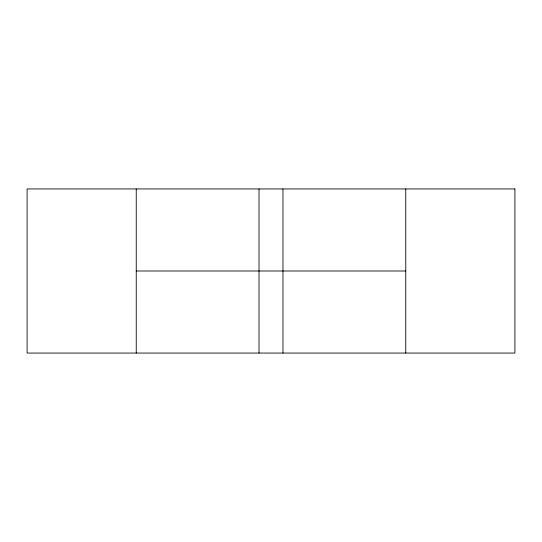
<?xml version="1.0" encoding="UTF-8"?>
<svg xmlns="http://www.w3.org/2000/svg" width="542" height="542" viewBox="0 0 542 542"><rect width="100%" height="100%" fill="white"/><g stroke="black" fill="none" stroke-linecap="round" stroke-linejoin="round"><path stroke-width="0.81" d="M136.245 271L405.755 271M405.755 188.941L405.755 353.059M282.978 188.941L282.978 353.059M259.022 188.941L259.022 353.059M136.245 188.941L136.245 353.059M514.9 188.941L27.1 188.941L27.1 353.059L514.9 353.059L514.9 188.941"/></g></svg>
